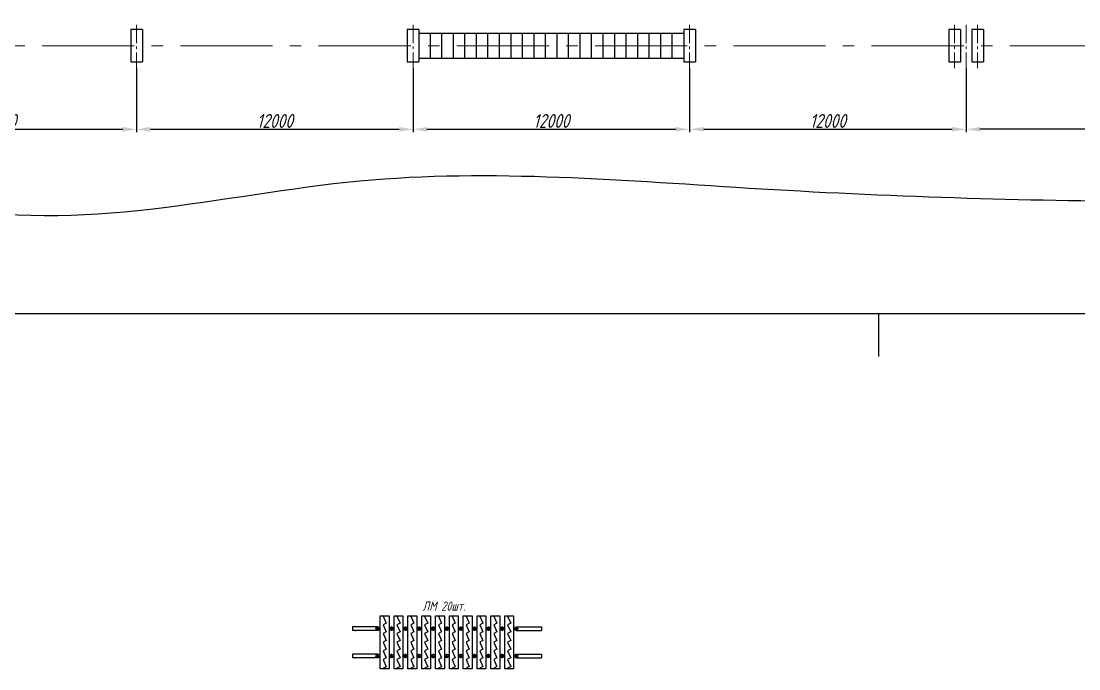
# Model space of a CAD drawing. Header units: millimetres. Extents: x -80926 to 207199, y -554506 to -32322.
# Drawn here: x -31315 to 14589, y -101538 to -73438 of the extents above; entities that cross this region are included whole.
import ezdxf

# ---------------------------------------------------------------- set-up
doc = ezdxf.new("R2010")
doc.units = ezdxf.units.MM
doc.linetypes.add('GOST2.303 6', pattern=[12, 8, -1.5, 1, -1.5])
doc.layers.add('CENTER', color=10, linetype='GOST2.303 6', lineweight=15)
doc.styles.add('GOST 2.304', font='CS_Gost2304.shx', dxfattribs={"oblique": 15})
doc.dimstyles.new('GOST', dxfattribs={"dimscale": 0, "dimtxt": 3, "dimasz": 3, "dimexe": 1.25, "dimexo": 0, "dimtad": 1, "dimtoh": 1, "dimdec": 3, "dimtxsty": 'GOST 2.304', "dimcen": 5, "dimadec": 3, "dimazin": 2, "dimtfac": 0.75, "dimtdec": 4, "dimtmove": 1, "dimatfit": 3, "dimfxl": 0, "dimtolj": 1, "dimarcsym": 0})

# ---------------------------------------------------------------- blocks, each defined once
blk = doc.blocks.new('*D8')
at = {"color": 0, "lineweight": -2}
for p, q in [((21695, -75206), (21695, -78255)), ((9695, -75481), (9695, -78255)), ((21095, -78130), (10295, -78130))]:
    blk.add_line(p, q, dxfattribs=at)
at = {"color": 0}
for points in [[(10295, -78030), (10295, -78230), (9695, -78130)], [(21095, -78030), (21095, -78230), (21695, -78130)]]:
    blk.add_solid(points, dxfattribs=at)
at = {"layer": 'Defpoints', "color": 0}
for p in [(21695, -75206), (9695, -75481), (9695, -78130)]:
    blk.add_point(p, dxfattribs=at)
at = {"color": 0, "insert": (15695, -77767), "char_height": 600, "attachment_point": 5, "style": 'GOST 2.304'}
blk.add_mtext('\\A1;12000', dxfattribs=at)
blk = doc.blocks.new('*D9')
at = {"color": 0, "lineweight": -2}
for p, q in [((-2305, -75481), (-2305, -78255)), ((9695, -75481), (9695, -78255)), ((-1705, -78130), (9095, -78130))]:
    blk.add_line(p, q, dxfattribs=at)
at = {"color": 0}
for points in [[(-1705, -78030), (-1705, -78230), (-2305, -78130)], [(9095, -78030), (9095, -78230), (9695, -78130)]]:
    blk.add_solid(points, dxfattribs=at)
at = {"layer": 'Defpoints', "color": 0}
for p in [(-2305, -75481), (9695, -75481), (9695, -78130)]:
    blk.add_point(p, dxfattribs=at)
at = {"color": 0, "insert": (3695, -77767), "char_height": 600, "attachment_point": 5, "style": 'GOST 2.304'}
blk.add_mtext('\\A1;12000', dxfattribs=at)
blk = doc.blocks.new('*D10')
at = {"color": 0, "lineweight": -2}
for p, q in [((-14305, -75481), (-14305, -78255)), ((-2305, -75481), (-2305, -78255)), ((-13705, -78130), (-2905, -78130))]:
    blk.add_line(p, q, dxfattribs=at)
at = {"color": 0}
for points in [[(-13705, -78030), (-13705, -78230), (-14305, -78130)], [(-2905, -78030), (-2905, -78230), (-2305, -78130)]]:
    blk.add_solid(points, dxfattribs=at)
at = {"layer": 'Defpoints', "color": 0}
for p in [(-14305, -75481), (-2305, -75481), (-2305, -78130)]:
    blk.add_point(p, dxfattribs=at)
at = {"color": 0, "insert": (-8305, -77767), "char_height": 600, "attachment_point": 5, "style": 'GOST 2.304'}
blk.add_mtext('\\A1;12000', dxfattribs=at)
blk = doc.blocks.new('*D11')
at = {"color": 0, "lineweight": -2}
for p, q in [((-26305, -75481), (-26305, -78255)), ((-14305, -75481), (-14305, -78255)), ((-25705, -78130), (-14905, -78130))]:
    blk.add_line(p, q, dxfattribs=at)
at = {"color": 0}
for points in [[(-25705, -78030), (-25705, -78230), (-26305, -78130)], [(-14905, -78030), (-14905, -78230), (-14305, -78130)]]:
    blk.add_solid(points, dxfattribs=at)
at = {"layer": 'Defpoints', "color": 0}
for p in [(-26305, -75481), (-14305, -75481), (-14305, -78130)]:
    blk.add_point(p, dxfattribs=at)
at = {"color": 0, "insert": (-20305, -77767), "char_height": 600, "attachment_point": 5, "style": 'GOST 2.304'}
blk.add_mtext('\\A1;12000', dxfattribs=at)
blk = doc.blocks.new('*D12')
at = {"color": 0, "lineweight": -2}
for p, q in [((-38305, -75481), (-38305, -78255)), ((-26305, -75481), (-26305, -78255)), ((-37705, -78130), (-26905, -78130))]:
    blk.add_line(p, q, dxfattribs=at)
at = {"color": 0}
for points in [[(-37705, -78030), (-37705, -78230), (-38305, -78130)], [(-26905, -78030), (-26905, -78230), (-26305, -78130)]]:
    blk.add_solid(points, dxfattribs=at)
at = {"layer": 'Defpoints', "color": 0}
for p in [(-38305, -75481), (-26305, -75481), (-26305, -78130)]:
    blk.add_point(p, dxfattribs=at)
at = {"color": 0, "insert": (-32305, -77767), "char_height": 600, "attachment_point": 5, "style": 'GOST 2.304'}
blk.add_mtext('\\A1;12000', dxfattribs=at)

msp = doc.modelspace()

# ---------------------------------------------------------------- linework, layer by layer
for p, q in [((-26054.6742, -73805.8211), (-26554.6742, -73805.8211)), ((-26554.6742, -73805.8211), (-26554.6742, -75205.8211)), ((-26054.6742, -73805.8211), (-26054.6742, -75205.8211)), ((-14054.6742, -73805.8211), (-14554.6742, -73805.8211)), ((-14554.6742, -73805.8211), (-14554.6742, -75205.8211)), ((-14054.6742, -73805.8211), (-14054.6742, -75205.8211)), ((-2054.6742, -73805.8211), (-2554.6742, -73805.8211)), ((-2554.6742, -73805.8211), (-2554.6742, -75205.8211)), ((-2054.6742, -73805.8211), (-2054.6742, -75205.8211)), ((9445.3258, -73805.8211), (8945.3258, -73805.8211)), ((8945.3258, -73805.8211), (8945.3258, -75205.8211)), ((9445.3258, -73805.8211), (9445.3258, -75205.8211)), ((10445.3258, -73805.8211), (9945.3258, -73805.8211)), ((9945.3258, -73805.8211), (9945.3258, -75205.8211)), ((10445.3258, -73805.8211), (10445.3258, -75205.8211)), ((-14054.6742, -73963.7736), (-2554.6742, -73963.7736)), ((-13554.6742, -75047.8687), (-13554.6742, -73963.7736)), ((-13054.6742, -75047.8687), (-13054.6742, -73963.7736)), ((-12554.6742, -75047.8687), (-12554.6742, -73963.7736)), ((-12054.6742, -75047.8687), (-12054.6742, -73963.7736)), ((-11554.6742, -75047.8687), (-11554.6742, -73963.7736)), ((-11054.6742, -75047.8687), (-11054.6742, -73963.7736)), ((-10554.6742, -75047.8687), (-10554.6742, -73963.7736)), ((-10054.6742, -75047.8687), (-10054.6742, -73963.7736)), ((-9554.6742, -75047.8687), (-9554.6742, -73963.7736)), ((-9054.6742, -75047.8687), (-9054.6742, -73963.7736)), ((-8554.6742, -75047.8687), (-8554.6742, -73963.7736)), ((-8054.6742, -75047.8687), (-8054.6742, -73963.7736)), ((-7554.6742, -75047.8687), (-7554.6742, -73963.7736)), ((-7054.6742, -75047.8687), (-7054.6742, -73963.7736)), ((-6554.6742, -75047.8687), (-6554.6742, -73963.7736)), ((-6054.6742, -75047.8687), (-6054.6742, -73963.7736)), ((-5554.6742, -75047.8687), (-5554.6742, -73963.7736)), ((-5054.6742, -75047.8687), (-5054.6742, -73963.7736)), ((-4554.6742, -75047.8687), (-4554.6742, -73963.7736)), ((-4054.6742, -75047.8687), (-4054.6742, -73963.7736)), ((-3554.6742, -75047.8687), (-3554.6742, -73963.7736)), ((-3054.6742, -75047.8687), (-3054.6742, -73963.7736)), ((-26554.6742, -75205.8211), (-26054.6742, -75205.8211)), ((-14554.6742, -75205.8211), (-14054.6742, -75205.8211)), ((-14054.6742, -75047.8687), (-2554.6742, -75047.8687)), ((-2554.6742, -75205.8211), (-2054.6742, -75205.8211)), ((8945.3258, -75205.8211), (9445.3258, -75205.8211)), ((9945.3258, -75205.8211), (10445.3258, -75205.8211)), ((5892.139, -86140.6207), (-48707.861, -86140.6207)), ((60492.139, -86140.6207), (5892.139, -86140.6207)), ((5892.139, -86140.6207), (5892.139, -87983.4036)), ((-15728.5815, -99238.2157), (-15348.5815, -99238.2157)), ((-15728.5815, -101538.2157), (-15728.5815, -99238.2157)), ((-15604.5815, -99253.8553), (-15604.5815, -99238.2157)), ((-15604.5815, -99253.8553), (-15472.5815, -99562.9847)), ((-15472.5815, -99562.9847), (-15604.5815, -99630.0693)), ((-15348.5815, -99238.2157), (-15348.5815, -101538.2157)), ((-15127.6924, -99237.4469), (-14747.6924, -99237.4469)), ((-15127.6924, -101537.4469), (-15127.6924, -99237.4469)), ((-15003.6924, -99253.0865), (-15003.6924, -99237.4469)), ((-15003.6924, -99253.0865), (-14871.6924, -99562.2159)), ((-14871.6924, -99562.2159), (-15003.6924, -99629.3005)), ((-14747.6924, -99237.4469), (-14747.6924, -101537.4469)), ((-14527.6924, -99238.2157), (-14147.6924, -99238.2157)), ((-14527.6924, -101538.2157), (-14527.6924, -99238.2157)), ((-14403.6924, -99253.8553), (-14403.6924, -99238.2157)), ((-14403.6924, -99253.8553), (-14271.6924, -99562.9847)), ((-14271.6924, -99562.9847), (-14403.6924, -99630.0693)), ((-14147.6924, -99238.2157), (-14147.6924, -101538.2157)), ((-13927.6924, -99238.2157), (-13547.6924, -99238.2157)), ((-13927.6924, -101538.2157), (-13927.6924, -99238.2157)), ((-13803.6924, -99253.8553), (-13803.6924, -99238.2157)), ((-13803.6924, -99253.8553), (-13671.6924, -99562.9847)), ((-13671.6924, -99562.9847), (-13803.6924, -99630.0693)), ((-13547.6924, -99238.2157), (-13547.6924, -101538.2157)), ((-13327.6924, -99238.2157), (-12947.6924, -99238.2157)), ((-13327.6924, -101538.2157), (-13327.6924, -99238.2157)), ((-13203.6924, -99253.8553), (-13203.6924, -99238.2157)), ((-13203.6924, -99253.8553), (-13071.6924, -99562.9847)), ((-13071.6924, -99562.9847), (-13203.6924, -99630.0693)), ((-12947.6924, -99238.2157), (-12947.6924, -101538.2157)), ((-12727.6924, -99238.2157), (-12347.6924, -99238.2157)), ((-12727.6924, -101538.2157), (-12727.6924, -99238.2157)), ((-12603.6924, -99253.8553), (-12603.6924, -99238.2157)), ((-12603.6924, -99253.8553), (-12471.6924, -99562.9847)), ((-12471.6924, -99562.9847), (-12603.6924, -99630.0693)), ((-12347.6924, -99238.2157), (-12347.6924, -101538.2157)), ((-12126.8033, -99237.4469), (-11746.8033, -99237.4469)), ((-12126.8033, -101537.4469), (-12126.8033, -99237.4469)), ((-12002.8033, -99253.0865), (-12002.8033, -99237.4469)), ((-12002.8033, -99253.0865), (-11870.8033, -99562.2159)), ((-11870.8033, -99562.2159), (-12002.8033, -99629.3005)), ((-11746.8033, -99237.4469), (-11746.8033, -101537.4469)), ((-11526.8033, -99236.678), (-11146.8033, -99236.678)), ((-11526.8033, -101536.678), (-11526.8033, -99236.678)), ((-11402.8033, -99252.3176), (-11402.8033, -99236.678)), ((-11402.8033, -99252.3176), (-11270.8033, -99561.447)), ((-11270.8033, -99561.447), (-11402.8033, -99628.5316)), ((-11146.8033, -99236.678), (-11146.8033, -101536.678)), ((-10926.8033, -99237.4469), (-10546.8033, -99237.4469)), ((-10926.8033, -101537.4469), (-10926.8033, -99237.4469)), ((-10802.8033, -99253.0865), (-10802.8033, -99237.4469)), ((-10802.8033, -99253.0865), (-10670.8033, -99562.2159)), ((-10670.8033, -99562.2159), (-10802.8033, -99629.3005)), ((-10801.9141, -99251.5488), (-10801.9141, -99235.9092)), ((-10546.8033, -99237.4469), (-10546.8033, -101537.4469)), ((-10325.9141, -99236.678), (-9945.9141, -99236.678)), ((-10325.9141, -101536.678), (-10325.9141, -99236.678)), ((-10201.9141, -99252.3176), (-10201.9141, -99236.678)), ((-10201.9141, -99252.3176), (-10069.9141, -99561.447)), ((-10069.9141, -99561.447), (-10201.9141, -99628.5316)), ((-9945.9141, -99236.678), (-9945.9141, -101536.678)), ((-16938.5815, -99714.9707), (-16938.5815, -99874.9707)), ((-15838.5815, -99714.9707), (-16938.5815, -99714.9707)), ((-15838.5815, -99874.9707), (-16938.5815, -99874.9707)), ((-15926.9333, -99794.9707), (-15748.4515, -99794.9707)), ((-15838.5815, -99702.3757), (-15838.5815, -99889.1034)), ((-15604.5815, -99630.0693), (-15472.5815, -99939.1988)), ((-15472.5815, -99939.1988), (-15604.5815, -100006.2834)), ((-15604.5815, -100006.2834), (-15472.5815, -100315.4128)), ((-15326.9333, -99794.9707), (-15148.4515, -99794.9707)), ((-15238.5815, -99702.3757), (-15238.5815, -99889.1034)), ((-15003.6924, -99629.3005), (-14871.6924, -99938.4299)), ((-14871.6924, -99938.4299), (-15003.6924, -100005.5145)), ((-15003.6924, -100005.5145), (-14871.6924, -100314.6439)), ((-14726.0441, -99794.2019), (-14547.5624, -99794.2019)), ((-14637.6924, -99701.6069), (-14637.6924, -99888.3346)), ((-14403.6924, -99630.0693), (-14271.6924, -99939.1988)), ((-14271.6924, -99939.1988), (-14403.6924, -100006.2834)), ((-14403.6924, -100006.2834), (-14271.6924, -100315.4128)), ((-14126.0441, -99794.9707), (-13947.5624, -99794.9707)), ((-14037.6924, -99702.3757), (-14037.6924, -99889.1034)), ((-13803.6924, -99630.0693), (-13671.6924, -99939.1988)), ((-13671.6924, -99939.1988), (-13803.6924, -100006.2834)), ((-13803.6924, -100006.2834), (-13671.6924, -100315.4128)), ((-13526.0441, -99794.9707), (-13347.5624, -99794.9707)), ((-13437.6924, -99702.3757), (-13437.6924, -99889.1034)), ((-13203.6924, -99630.0693), (-13071.6924, -99939.1988)), ((-13071.6924, -99939.1988), (-13203.6924, -100006.2834)), ((-13203.6924, -100006.2834), (-13071.6924, -100315.4128)), ((-12926.0441, -99794.9707), (-12747.5624, -99794.9707)), ((-12837.6924, -99702.3757), (-12837.6924, -99889.1034)), ((-12603.6924, -99630.0693), (-12471.6924, -99939.1988)), ((-12471.6924, -99939.1988), (-12603.6924, -100006.2834)), ((-12603.6924, -100006.2834), (-12471.6924, -100315.4128)), ((-12326.0441, -99794.9707), (-12147.5624, -99794.9707)), ((-12237.6924, -99702.3757), (-12237.6924, -99889.1034)), ((-12002.8033, -99629.3005), (-11870.8033, -99938.4299)), ((-11870.8033, -99938.4299), (-12002.8033, -100005.5145)), ((-12002.8033, -100005.5145), (-11870.8033, -100314.6439)), ((-11725.155, -99794.2019), (-11546.6733, -99794.2019)), ((-11636.8033, -99701.6069), (-11636.8033, -99888.3346)), ((-11402.8033, -99628.5316), (-11270.8033, -99937.6611)), ((-11270.8033, -99937.6611), (-11402.8033, -100004.7457)), ((-11402.8033, -100004.7457), (-11270.8033, -100313.8751)), ((-11125.155, -99794.2019), (-10946.6733, -99794.2019)), ((-11036.8033, -99701.6069), (-11036.8033, -99888.3346)), ((-10802.8033, -99629.3005), (-10670.8033, -99938.4299)), ((-10670.8033, -99938.4299), (-10802.8033, -100005.5145)), ((-10802.8033, -100005.5145), (-10670.8033, -100314.6439)), ((-10525.155, -99794.2019), (-10346.6733, -99794.2019)), ((-10436.8033, -99701.6069), (-10436.8033, -99888.3346)), ((-10201.9141, -99628.5316), (-10069.9141, -99937.6611)), ((-10069.9141, -99937.6611), (-10201.9141, -100004.7457)), ((-10201.9141, -100004.7457), (-10069.9141, -100313.8751)), ((-9925.155, -99794.2019), (-9746.6733, -99794.2019)), ((-9924.2659, -99793.433), (-9745.7841, -99793.433)), ((-9836.8033, -99701.6069), (-9836.8033, -99888.3346)), ((-9836.8033, -99714.2019), (-8736.8033, -99714.2019)), ((-9836.8033, -99874.2019), (-8736.8033, -99874.2019)), ((-9835.9141, -99700.838), (-9835.9141, -99887.5657)), ((-8736.8033, -99714.2019), (-8736.8033, -99874.2019)), ((-8736.8033, -99715.7396), (-8736.8033, -99875.7396)), ((-15472.5815, -100315.4128), (-15604.5815, -100382.4974)), ((-15604.5815, -100382.4974), (-15472.5815, -100691.6268)), ((-14871.6924, -100314.6439), (-15003.6924, -100381.7285)), ((-15003.6924, -100381.7285), (-14871.6924, -100690.858)), ((-14271.6924, -100315.4128), (-14403.6924, -100382.4974)), ((-14403.6924, -100382.4974), (-14271.6924, -100691.6268)), ((-13671.6924, -100315.4128), (-13803.6924, -100382.4974)), ((-13803.6924, -100382.4974), (-13671.6924, -100691.6268)), ((-13071.6924, -100315.4128), (-13203.6924, -100382.4974)), ((-13203.6924, -100382.4974), (-13071.6924, -100691.6268)), ((-12471.6924, -100315.4128), (-12603.6924, -100382.4974)), ((-12603.6924, -100382.4974), (-12471.6924, -100691.6268)), ((-11870.8033, -100314.6439), (-12002.8033, -100381.7285)), ((-12002.8033, -100381.7285), (-11870.8033, -100690.858)), ((-11270.8033, -100313.8751), (-11402.8033, -100380.9597)), ((-11402.8033, -100380.9597), (-11270.8033, -100690.0891)), ((-10670.8033, -100314.6439), (-10802.8033, -100381.7285)), ((-10802.8033, -100381.7285), (-10670.8033, -100690.858)), ((-10069.9141, -100313.8751), (-10201.9141, -100380.9597)), ((-10201.9141, -100380.9597), (-10069.9141, -100690.0891)), ((-15838.5815, -100901.4607), (-16938.5815, -100901.4607)), ((-16938.5815, -100901.4607), (-16938.5815, -101061.4607)), ((-15926.9333, -100981.4607), (-15748.4515, -100981.4607)), ((-15838.5815, -101074.0557), (-15838.5815, -100887.328)), ((-15472.5815, -100691.6268), (-15604.5815, -100758.7114)), ((-15604.5815, -100758.7114), (-15472.5815, -101067.8408)), ((-15326.9333, -100981.4607), (-15148.4515, -100981.4607)), ((-15238.5815, -101074.0557), (-15238.5815, -100887.328)), ((-14871.6924, -100690.858), (-15003.6924, -100757.9426)), ((-15003.6924, -100757.9426), (-14871.6924, -101067.072)), ((-14726.0441, -100980.6919), (-14547.5624, -100980.6919)), ((-14637.6924, -101073.2869), (-14637.6924, -100886.5592)), ((-14271.6924, -100691.6268), (-14403.6924, -100758.7114)), ((-14403.6924, -100758.7114), (-14271.6924, -101067.8408)), ((-14126.0441, -100981.4607), (-13947.5624, -100981.4607)), ((-14037.6924, -101074.0557), (-14037.6924, -100887.328)), ((-13671.6924, -100691.6268), (-13803.6924, -100758.7114)), ((-13803.6924, -100758.7114), (-13671.6924, -101067.8408)), ((-13526.0441, -100981.4607), (-13347.5624, -100981.4607)), ((-13437.6924, -101074.0557), (-13437.6924, -100887.328)), ((-13071.6924, -100691.6268), (-13203.6924, -100758.7114)), ((-13203.6924, -100758.7114), (-13071.6924, -101067.8408)), ((-12926.0441, -100981.4607), (-12747.5624, -100981.4607)), ((-12837.6924, -101074.0557), (-12837.6924, -100887.328)), ((-12471.6924, -100691.6268), (-12603.6924, -100758.7114)), ((-12603.6924, -100758.7114), (-12471.6924, -101067.8408)), ((-12326.0441, -100981.4607), (-12147.5624, -100981.4607)), ((-12237.6924, -101074.0557), (-12237.6924, -100887.328)), ((-11870.8033, -100690.858), (-12002.8033, -100757.9426)), ((-12002.8033, -100757.9426), (-11870.8033, -101067.072)), ((-11725.155, -100980.6919), (-11546.6733, -100980.6919)), ((-11636.8033, -101073.2869), (-11636.8033, -100886.5592)), ((-11270.8033, -100690.0891), (-11402.8033, -100757.1737)), ((-11402.8033, -100757.1737), (-11270.8033, -101066.3031)), ((-11125.155, -100980.6919), (-10946.6733, -100980.6919)), ((-11036.8033, -101073.2869), (-11036.8033, -100886.5592)), ((-10670.8033, -100690.858), (-10802.8033, -100757.9426)), ((-10802.8033, -100757.9426), (-10670.8033, -101067.072)), ((-10525.155, -100980.6919), (-10346.6733, -100980.6919)), ((-10436.8033, -101073.2869), (-10436.8033, -100886.5592)), ((-10069.9141, -100690.0891), (-10201.9141, -100757.1737)), ((-10201.9141, -100757.1737), (-10069.9141, -101066.3031)), ((-9925.155, -100980.6919), (-9746.6733, -100980.6919)), ((-9924.2659, -100979.923), (-9745.7841, -100979.923)), ((-9836.8033, -101073.2869), (-9836.8033, -100886.5592)), ((-9836.8033, -100900.6919), (-8736.8033, -100900.6919)), ((-9835.9141, -101072.518), (-9835.9141, -100885.7903)), ((-8736.8033, -100900.6919), (-8736.8033, -101060.6919)), ((-15838.5815, -101061.4607), (-16938.5815, -101061.4607)), ((-15472.5815, -101067.8408), (-15604.5815, -101134.9254)), ((-15604.5815, -101134.9254), (-15472.5815, -101444.0549)), ((-15472.5815, -101444.0549), (-15604.5815, -101511.1395)), ((-14871.6924, -101067.072), (-15003.6924, -101134.1566)), ((-15003.6924, -101134.1566), (-14871.6924, -101443.286)), ((-14871.6924, -101443.286), (-15003.6924, -101510.3706)), ((-14271.6924, -101067.8408), (-14403.6924, -101134.9254)), ((-14403.6924, -101134.9254), (-14271.6924, -101444.0549)), ((-14271.6924, -101444.0549), (-14403.6924, -101511.1395)), ((-13671.6924, -101067.8408), (-13803.6924, -101134.9254)), ((-13803.6924, -101134.9254), (-13671.6924, -101444.0549)), ((-13671.6924, -101444.0549), (-13803.6924, -101511.1395)), ((-13071.6924, -101067.8408), (-13203.6924, -101134.9254)), ((-13203.6924, -101134.9254), (-13071.6924, -101444.0549)), ((-13071.6924, -101444.0549), (-13203.6924, -101511.1395)), ((-12471.6924, -101067.8408), (-12603.6924, -101134.9254)), ((-12603.6924, -101134.9254), (-12471.6924, -101444.0549)), ((-12471.6924, -101444.0549), (-12603.6924, -101511.1395)), ((-11870.8033, -101067.072), (-12002.8033, -101134.1566)), ((-12002.8033, -101134.1566), (-11870.8033, -101443.286)), ((-11870.8033, -101443.286), (-12002.8033, -101510.3706)), ((-11270.8033, -101066.3031), (-11402.8033, -101133.3877)), ((-11402.8033, -101133.3877), (-11270.8033, -101442.5172)), ((-11270.8033, -101442.5172), (-11402.8033, -101509.6018)), ((-10670.8033, -101067.072), (-10802.8033, -101134.1566)), ((-10802.8033, -101134.1566), (-10670.8033, -101443.286)), ((-10670.8033, -101443.286), (-10802.8033, -101510.3706)), ((-10069.9141, -101066.3031), (-10201.9141, -101133.3877)), ((-10201.9141, -101133.3877), (-10069.9141, -101442.5172)), ((-10069.9141, -101442.5172), (-10201.9141, -101509.6018)), ((-9836.8033, -101060.6919), (-8736.8033, -101060.6919)), ((-15348.5815, -101538.2157), (-15728.5815, -101538.2157)), ((-15604.5815, -101511.1395), (-15604.5815, -101538.2157)), ((-14747.6924, -101537.4469), (-15127.6924, -101537.4469)), ((-15003.6924, -101510.3706), (-15003.6924, -101537.4469)), ((-14147.6924, -101538.2157), (-14527.6924, -101538.2157)), ((-14403.6924, -101511.1395), (-14403.6924, -101538.2157)), ((-13547.6924, -101538.2157), (-13927.6924, -101538.2157)), ((-13803.6924, -101511.1395), (-13803.6924, -101538.2157)), ((-12947.6924, -101538.2157), (-13327.6924, -101538.2157)), ((-13203.6924, -101511.1395), (-13203.6924, -101538.2157)), ((-12347.6924, -101538.2157), (-12727.6924, -101538.2157)), ((-12603.6924, -101511.1395), (-12603.6924, -101538.2157)), ((-11746.8033, -101537.4469), (-12126.8033, -101537.4469)), ((-12002.8033, -101510.3706), (-12002.8033, -101537.4469)), ((-11146.8033, -101536.678), (-11526.8033, -101536.678)), ((-11402.8033, -101509.6018), (-11402.8033, -101536.678)), ((-10546.8033, -101537.4469), (-10926.8033, -101537.4469)), ((-10802.8033, -101510.3706), (-10802.8033, -101537.4469)), ((-9945.9141, -101536.678), (-10325.9141, -101536.678)), ((-10201.9141, -101509.6018), (-10201.9141, -101536.678))]:
    msp.add_line(p, q)
for centre in [(-15838.5815, -99794.9707), (-15238.5815, -99794.9707), (-14637.6924, -99794.2019), (-14037.6924, -99794.9707), (-13437.6924, -99794.9707), (-12837.6924, -99794.9707), (-12237.6924, -99794.9707), (-11636.8033, -99794.2019), (-11036.8033, -99794.2019), (-10436.8033, -99794.2019), (-9835.9141, -99793.433), (-15838.5815, -100981.4607), (-15238.5815, -100981.4607), (-14637.6924, -100980.6919), (-14037.6924, -100981.4607), (-13437.6924, -100981.4607), (-12837.6924, -100981.4607), (-12237.6924, -100981.4607), (-11636.8033, -100980.6919), (-11036.8033, -100980.6919), (-10436.8033, -100980.6919), (-9835.9141, -100979.923)]:
    msp.add_circle(centre, 80)
msp.add_open_spline([(-40349.0042, -54105.8211), (-40496.419, -54512.3979), (-41551.1805, -61449.0224), (-41893.8159, -64167.0231), (-45228.693, -77813.4683), (-31311.7583, -83499.653), (-17033.9426, -79265.9789), (778.5663, -80893.4195), (16898.6738, -81358.8116), (32003.4583, -81112.4924), (53498.7453, -86465.0258), (50391.727, -71088.0585), (53284.0997, -63032.1434), (50877.3405, -56958.9371), (49816.7235, -51348.6327), (48185.4437, -51433.6807), (46499.7454, -51428.6351), (46285.3258, -51367.542)], degree=3, knots=[801.6625174448, 801.6625174448, 801.6625174448, 801.6625174448, 2111.8071712127, 11138.3698301209, 23394.6988272199, 31668.3245429155, 50102.1857783468, 67549.1935370648, 85138.7487895182, 97029.3574073722, 117856.6013994624, 126232.1472898463, 136100.3298398128, 142525.9250569345, 147083.6997114652, 148988.7913002833, 149566.3012723248, 149566.3012723248, 149566.3012723248, 149566.3012723248])
for p in [(-16800.5121, -99877.4404), (-16800.5121, -101063.9304)]:
    msp.add_point(p)
at = {"layer": 'CENTER', "ltscale": 100}
for p, q in [((-26304.6742, -73590.3382), (-26304.6742, -75480.8615)), ((-14304.6742, -73590.3382), (-14304.6742, -75480.8615)), ((-2304.6742, -73590.3382), (-2304.6742, -75480.8615)), ((9195.3258, -73590.3382), (9195.3258, -75480.8615)), ((9695.3258, -73590.3382), (9695.3258, -75480.8615)), ((10195.3258, -73590.3382), (10195.3258, -75480.8615))]:
    msp.add_line(p, q, dxfattribs=at)
at = {"layer": 'CENTER', "ltscale": 500}
msp.add_line((45594.4256, -74505.8211), (-38800.8425, -74505.8211), dxfattribs=at)

# ---------------------------------------------------------------- texts
at = {"insert": (-13898.0235, -98615.845), "char_height": 400, "width": 5509.146457, "attachment_point": 1, "style": 'GOST 2.304'}
msp.add_mtext('ЛМ 20шт.', dxfattribs=at)

# ---------------------------------------------------------------- dimensions: what is measured, and where the dimension line sits
for base, p1, p2, picture, middle in [((9695.3258, -78129.6839), (21695.3258, -75205.8211), (9695.3258, -75480.8615), '*D8', (15695.3258, -77767.1839)), ((-26304.6742, -78129.6839), (-38304.6742, -75480.8615), (-26304.6742, -75480.8615), '*D12', (-32304.6742, -77767.1839)), ((-14304.6742, -78129.6839), (-26304.6742, -75480.8615), (-14304.6742, -75480.8615), '*D11', (-20304.6742, -77767.1839)), ((-2304.6742, -78129.6839), (-14304.6742, -75480.8615), (-2304.6742, -75480.8615), '*D10', (-8304.6742, -77767.1839)), ((9695.3258, -78129.6839), (-2304.6742, -75480.8615), (9695.3258, -75480.8615), '*D9', (3695.3258, -77767.1839))]:
    dim = msp.add_linear_dim(base=base, p1=p1, p2=p2, dimstyle='GOST', override={"dimscale": 100, "dimtxt": 6, "dimasz": 6, "dimsah": 1})
    dim.commit()
    dim.dimension.update_dxf_attribs({"geometry": picture, "text_midpoint": middle})

doc.saveas('drawing.dxf')
